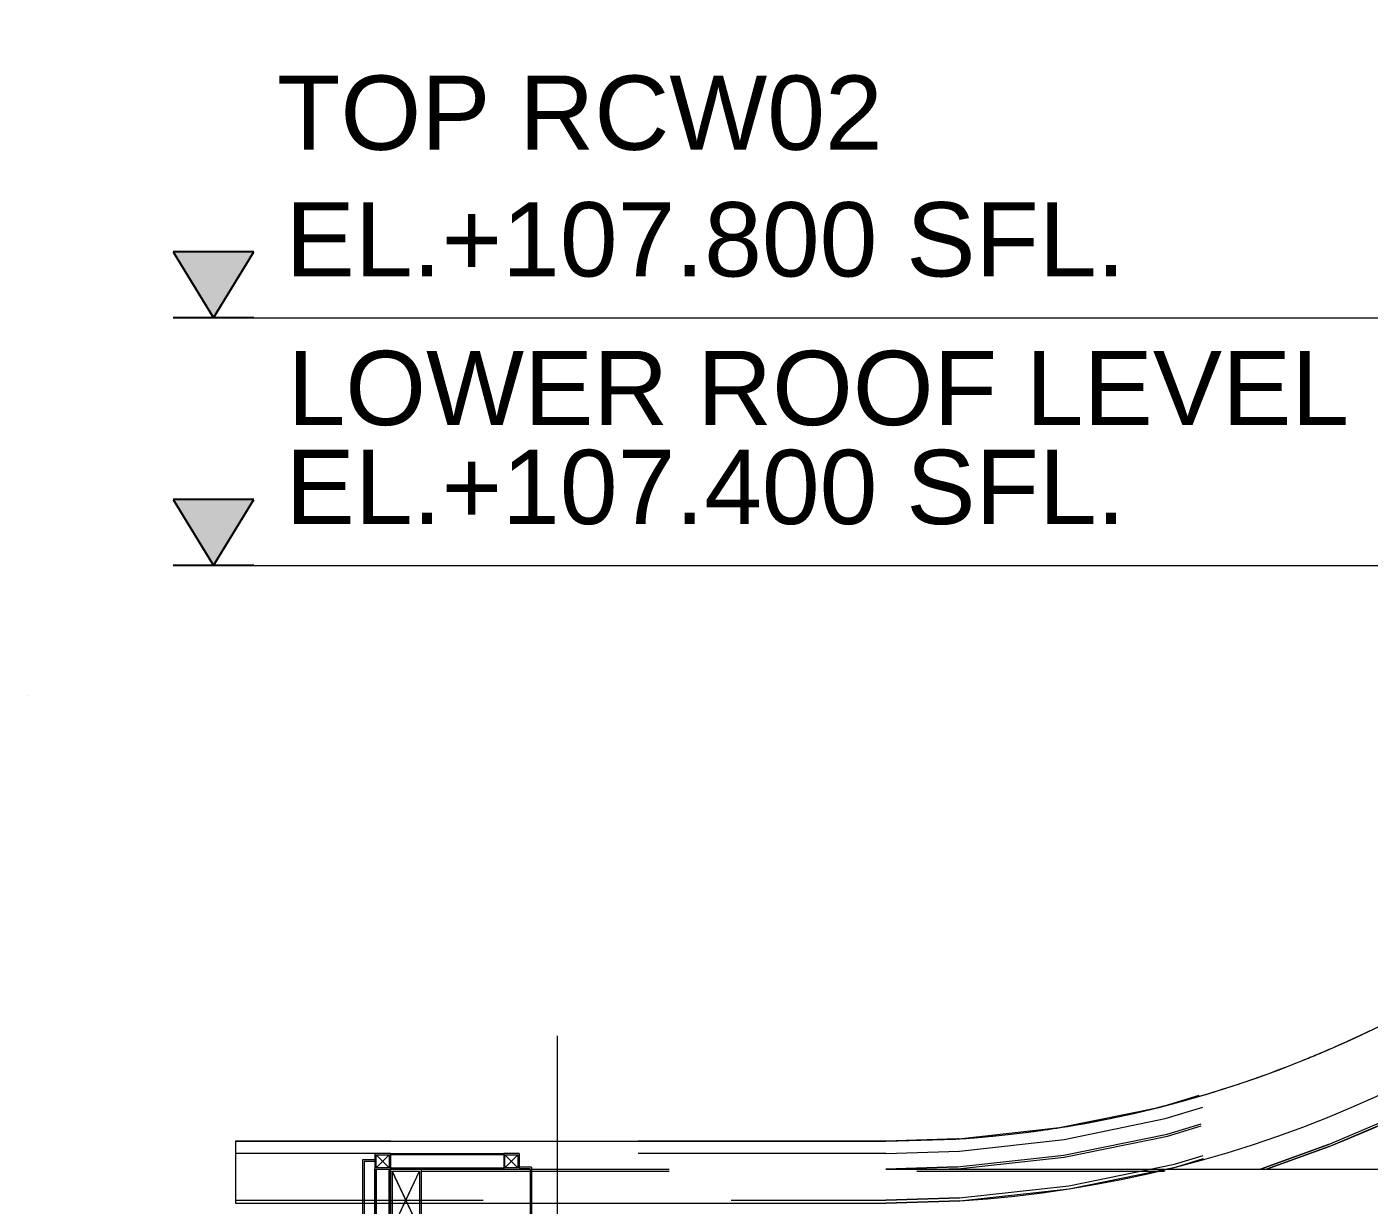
# Model space of a CAD drawing. Header units: millimetres. Extents: x 652937 to 1670132, y 1473552 to 2851037.
# Drawn here: x 663579.532 to 663581.699, y 1524559.955 to 1524561.858 of the extents above; entities that cross this region are included whole.
import ezdxf
from ezdxf.enums import TextEntityAlignment as Align

# ---------------------------------------------------------------- set-up
doc = ezdxf.new("R2010")
doc.units = ezdxf.units.MM
for name, pattern in [('Grid Line', [22.225, 12.7, -3.175, 3.175, -3.175]), ('XKITLINE00', [0]), ('XKITLINE02', [4, 2, -2])]:
    doc.linetypes.add(name, pattern=pattern)
doc.layers.add('CVA044__', color=7, linetype='Continuous')
doc.layers.add('DIM', color=7, linetype='Continuous')
for name, color, linetype, lineweight in [('Part', 7, 'Continuous', 0), ('S-230-A-FLOOR', 7, 'Continuous', 9), ('Vertical Circulation', 7, 'Continuous', 9), ('Z-030-M_GRID', 7, 'Continuous', 9), ('Z-230-A_LEVEL', 7, 'Continuous', 9)]:
    doc.layers.add(name, color=color, linetype=linetype, lineweight=lineweight)
doc.styles.add('ANGSANA', font='angsana.shx', dxfattribs={"width": 0.9})
doc.styles.add('Arial', font='arial.ttf')

# ---------------------------------------------------------------- blocks, each defined once
blk = doc.blocks.new('LEV-SEC')
blk.add_hatch(color=7).paths.add_polyline_path([(-1.622, 2.668), (0, 0), (1.622, 2.668)])
at = {"color": 7}
for p, q in [((-1.622, 2.668), (0, 0)), ((1.622, 2.668), (-1.622, 2.668)), ((0, 0), (1.622, 2.668)), ((1.622, 0), (-1.622, 0))]:
    blk.add_line(p, q, dxfattribs=at)
at = {"color": 7, "style": 'ANGSANA'}
blk.add_attdef('ELEVATION', text='', height=2.4, dxfattribs=at).set_placement((2.913, 2.209), align=Align.BOTTOM_LEFT)
blk = doc.blocks.new('*A20251517')
at = {"layer": 'Part', "color": 7, "linetype": 'XKITLINE02', "lineweight": 0}
for p, q in [((652.534204, 26.818121), (647.284207, 26.818121)), ((647.284207, 26.818121), (647.284207, 26.718121)), ((653.122833, 26.837389), (653.111288, 26.837011)), ((652.534204, 26.718121), (647.284207, 26.718121)), ((652.534204, 26.718121), (653.129373, 26.737603))]:
    blk.add_line(p, q, dxfattribs=at)
at = {"layer": 'Part', "color": 7, "linetype": 'XKITLINE00', "lineweight": 0}
blk.add_line((653.111288, 26.837011), (652.534204, 26.818121), dxfattribs=at)
at = {"layer": 'Part', "color": 7, "linetype": 'XKITLINE02', "lineweight": 0}
for radius, start, end in [(9.099993, 273.749874, 356.249995), (8.999993, 292.061602, 293.748154), (8.999993, 288.384133, 290.047513), (8.999993, 284.706912, 286.335439), (8.999993, 281.029904, 282.60213), (8.999993, 277.35308, 278.822102), (8.999993, 273.749874, 274.901874)]:
    blk.add_arc((652.534225, 35.818114), radius, start, end, dxfattribs=at)
at = {"layer": 'Part', "color": 7, "linetype": 'XKITLINE00', "lineweight": 0}
for start, end in [(293.748154, 295.739362), (290.047513, 292.061602), (286.335439, 288.384133), (282.60213, 284.706912), (278.822102, 281.029904), (274.901874, 277.35308)]:
    blk.add_arc((652.534225, 35.818114), 8.999993, start, end, dxfattribs=at)
blk = doc.blocks.new('*A20261518')
at = {"layer": 'Part', "color": 7, "linetype": 'XKITLINE00', "lineweight": 0}
for p, q in [((647.284203, 26.818121), (652.534208, 26.818121)), ((647.284203, 26.818121), (647.284203, 26.318121)), ((653.099323, 26.83588), (652.534208, 26.818121)), ((652.534208, 26.318121), (653.130718, 26.336867)), ((647.284203, 26.318121), (652.534208, 26.318121))]:
    blk.add_line(p, q, dxfattribs=at)
at = {"layer": 'Part', "color": 7, "linetype": 'XKITLINE02', "lineweight": 0}
for p, q in [((647.284207, 26.818121), (647.284207, 26.318121)), ((652.534208, 26.818121), (652.534213, 26.818121)), ((652.534209, 26.818121), (653.099323, 26.83588)), ((653.099327, 26.83588), (652.534213, 26.818121)), ((652.534213, 26.818121), (653.099327, 26.83588)), ((647.284203, 26.343121), (652.534213, 26.343121)), ((653.129148, 26.361818), (652.534209, 26.343121)), ((652.534213, 26.343121), (653.129153, 26.361818)), ((653.130723, 26.336867), (652.534213, 26.318121)), ((652.534208, 26.318121), (652.534213, 26.318121))]:
    blk.add_line(p, q, dxfattribs=at)
at = {"layer": 'Part', "color": 7, "linetype": 'XKITLINE00', "lineweight": 0}
for radius in [9.000005, 9.500005]:
    blk.add_arc((652.534208, 35.818126), radius, 273.599995, 356.399881, dxfattribs=at)
at = {"layer": 'Part', "color": 7, "linetype": 'XKITLINE02', "lineweight": 0}
for centre, radius in [((652.534209, 35.818126), 9.000005), ((652.534213, 35.818126), 9.000005), ((652.534213, 35.818126), 9.000005), ((652.534209, 35.818126), 9.475005), ((652.534213, 35.818126), 9.475005), ((652.534213, 35.818126), 9.500005)]:
    blk.add_arc(centre, radius, 273.599995, 356.399881, dxfattribs=at)
blk = doc.blocks.new('*A20701561')
at = {"layer": 'Part', "color": 7, "linetype": 'XKITLINE02', "lineweight": 0}
for p, q in [((648.784211, 26.593119), (648.784212, 26.593119)), ((648.784211, 26.593119), (648.784211, 26.318121)), ((648.784211, 26.593119), (654.7918, 26.593119)), ((648.784211, 26.577119), (648.784212, 26.577119)), ((648.784211, 26.577119), (662.259222, 26.577119)), ((648.784212, 26.593119), (648.784212, 26.093119))]:
    blk.add_line(p, q, dxfattribs=at)
at = {"layer": 'Part', "color": 7, "linetype": 'XKITLINE00', "lineweight": 0}
for p, q in [((654.7918, 26.593119), (662.259221, 26.593119)), ((648.784211, 26.318121), (648.784211, 26.093119))]:
    blk.add_line(p, q, dxfattribs=at)
blk = doc.blocks.new('*A20721563')
at = {"layer": 'Part', "color": 7, "linetype": 'XKITLINE02', "lineweight": 0}
for p, q in [((661.759201, 35.818117), (661.740998, 35.238875)), ((661.741, 35.238875), (661.759203, 35.818117)), ((661.759201, 35.818117), (661.759201, 33.560473)), ((661.759203, 35.818117), (661.759201, 35.818117)), ((661.759203, 35.818117), (661.759203, 32.746197)), ((661.756967, 35.23787), (661.759202, 35.308989)), ((661.759203, 35.308989), (661.756968, 35.23787)), ((661.759202, 35.308989), (661.759203, 35.308989)), ((661.759202, 32.793407), (661.561402, 32.243997)), ((661.561403, 32.243997), (661.759203, 32.793407)), ((661.759203, 32.746197), (661.576279, 32.238107)), ((661.759203, 32.793407), (661.759202, 32.793407)), ((656.108324, 26.790919), (655.558913, 26.593119)), ((655.558914, 26.593119), (656.108325, 26.790919)), ((656.114215, 26.776043), (655.606125, 26.593119)), ((653.113446, 26.611323), (652.534203, 26.593119)), ((652.534203, 26.593119), (654.791801, 26.593119)), ((652.534205, 26.593119), (653.113447, 26.611323)), ((653.043326, 26.593119), (653.11445, 26.595354)), ((653.043328, 26.593119), (653.043326, 26.593119)), ((653.114452, 26.595354), (653.043328, 26.593119))]:
    blk.add_line(p, q, dxfattribs=at)
at = {"layer": 'Part', "color": 7, "linetype": 'XKITLINE00', "lineweight": 0}
for p, q in [((661.759201, 33.560473), (661.759201, 32.746197)), ((661.576278, 32.238107), (661.759201, 32.746197)), ((661.759201, 32.746197), (661.759203, 32.746197)), ((655.606124, 26.593119), (656.114214, 26.776043)), ((654.791801, 26.593119), (655.606124, 26.593119)), ((655.606124, 26.593119), (655.606125, 26.593119))]:
    blk.add_line(p, q, dxfattribs=at)
at = {"layer": 'Part', "color": 7, "linetype": 'XKITLINE02', "lineweight": 0}
for centre, radius, start, end in [((652.534203, 35.818118), 9.224998, 273.600001, 356.399999), ((652.534205, 35.818118), 9.224998, 273.600001, 356.399999), ((652.534203, 35.818118), 9.240998, 273.600001, 356.399999), ((652.534205, 35.818118), 9.240998, 273.600001, 356.399999), ((652.534203, 35.818118), 9.708998, 291.600001, 338.399999), ((652.534205, 35.818118), 9.708998, 291.600001, 338.399999), ((652.534205, 35.818118), 9.724998, 291.600001, 338.399999)]:
    blk.add_arc(centre, radius, start, end, dxfattribs=at)
at = {"layer": 'Part', "color": 7, "linetype": 'XKITLINE00', "lineweight": 0}
blk.add_arc((652.534203, 35.818118), 9.724998, 291.600001, 338.399999, dxfattribs=at)
blk = doc.blocks.new('*A21251616')
at = {"layer": 'Part', "color": 7, "linetype": 'XKITLINE02', "lineweight": 0}
for p, q in [((648.409219, 26.668119), (648.309211, 26.668119)), ((648.309211, 26.668119), (648.309211, 26.318121)), ((648.409211, 26.668119), (648.409211, 26.655619)), ((648.409211, 26.655619), (648.321711, 26.655619)), ((648.321711, 26.655619), (648.321711, 26.318121)), ((648.409211, 26.655619), (648.409219, 26.655619))]:
    blk.add_line(p, q, dxfattribs=at)
at = {"layer": 'Part', "color": 7, "linetype": 'XKITLINE00', "lineweight": 0}
for p, q in [((648.309211, 26.318121), (648.309211, 25.748121)), ((648.321711, 26.318121), (648.321711, 25.735621)), ((648.434211, 25.818119), (648.446719, 25.818119)), ((648.434211, 25.818119), (648.434211, 25.730621)), ((648.446711, 25.718121), (648.446711, 25.818119)), ((648.309219, 25.748121), (648.031711, 25.748121)), ((648.031711, 25.748121), (648.031711, 25.718121)), ((648.031711, 25.718121), (648.446719, 25.718121)), ((648.321711, 25.735621), (648.044211, 25.735621)), ((648.044211, 25.735621), (648.044211, 25.730621)), ((648.044211, 25.730621), (648.044219, 25.730621)), ((648.044211, 25.730621), (648.434219, 25.730621)), ((648.321711, 25.735621), (648.321719, 25.735621))]:
    blk.add_line(p, q, dxfattribs=at)
blk = doc.blocks.new('*A21261617')
at = {"layer": 'Part', "color": 7, "linetype": 'XKITLINE02', "lineweight": 0}
for p, q in [((649.674219, 26.608119), (649.574211, 26.608119)), ((649.574211, 26.608119), (649.574211, 26.595619)), ((649.661711, 26.595619), (649.574211, 26.595619)), ((649.661711, 26.595619), (649.661711, 26.318121)), ((649.661719, 26.595619), (649.661711, 26.595619)), ((649.674211, 26.608119), (649.674211, 26.318121))]:
    blk.add_line(p, q, dxfattribs=at)
at = {"layer": 'Part', "color": 7, "linetype": 'XKITLINE00', "lineweight": 0}
for p, q in [((649.661711, 26.318121), (649.661711, 25.230621)), ((649.674211, 26.318121), (649.674211, 25.218121)), ((648.496711, 25.818119), (648.496711, 25.718121)), ((648.496711, 25.818119), (648.509219, 25.818119)), ((648.509211, 25.818119), (648.509211, 25.730621)), ((648.496711, 25.718121), (649.574219, 25.718121)), ((648.509211, 25.730621), (648.509219, 25.730621)), ((648.509211, 25.730621), (649.586719, 25.730621)), ((649.574211, 25.718121), (649.574211, 25.218121)), ((649.586711, 25.730621), (649.586711, 25.230621)), ((649.574211, 25.218121), (649.674219, 25.218121)), ((649.586711, 25.230621), (649.586719, 25.230621)), ((649.586711, 25.230621), (649.661719, 25.230621))]:
    blk.add_line(p, q, dxfattribs=at)
blk = doc.blocks.new('*A21271618')
at = {"layer": 'Part', "color": 7, "linetype": 'XKITLINE02', "lineweight": 0}
for p, q in [((648.409219, 26.718119), (648.409211, 26.718119)), ((648.534219, 26.718119), (648.409211, 26.718119)), ((648.409211, 26.718119), (648.409211, 26.593119)), ((648.524211, 26.603119), (648.419211, 26.708119)), ((648.419211, 26.603119), (648.524211, 26.708119)), ((648.419219, 26.708119), (648.419211, 26.708119)), ((648.419211, 26.603119), (648.419211, 26.708119)), ((648.419211, 26.708119), (648.524211, 26.708119)), ((648.419219, 26.603119), (648.524219, 26.708119)), ((648.419219, 26.708119), (648.524219, 26.603119)), ((648.524219, 26.708119), (648.524211, 26.708119)), ((648.524211, 26.708119), (648.524211, 26.603119)), ((648.534211, 26.718119), (648.534211, 26.593119)), ((648.409211, 26.593119), (648.534219, 26.593119)), ((648.419219, 26.603119), (648.419211, 26.603119)), ((648.524211, 26.603119), (648.419211, 26.603119)), ((648.524219, 26.603119), (648.524211, 26.603119))]:
    blk.add_line(p, q, dxfattribs=at)
blk = doc.blocks.new('*A21281619')
at = {"layer": 'Part', "color": 7, "linetype": 'XKITLINE02', "lineweight": 0}
for p, q in [((648.534219, 26.593119), (648.534211, 26.593119)), ((648.784219, 26.593119), (648.534211, 26.593119)), ((648.534211, 26.593119), (648.534211, 26.318121)), ((648.550211, 26.577119), (648.670855, 26.318121)), ((648.550219, 26.577119), (648.550211, 26.577119)), ((648.550211, 26.577119), (648.550211, 26.318121)), ((648.550211, 26.577119), (648.768211, 26.577119)), ((648.550219, 26.109119), (648.768219, 26.577119)), ((648.768219, 26.109119), (648.550219, 26.577119)), ((648.647566, 26.318121), (648.768211, 26.577119)), ((648.768219, 26.577119), (648.768211, 26.577119)), ((648.768211, 26.577119), (648.768211, 26.318121)), ((648.784211, 26.593119), (648.784211, 26.318121))]:
    blk.add_line(p, q, dxfattribs=at)
at = {"layer": 'Part', "color": 7, "linetype": 'XKITLINE00', "lineweight": 0}
for p, q in [((648.534211, 26.318121), (648.534211, 26.093119)), ((648.550211, 26.109119), (648.647566, 26.318121)), ((648.550211, 26.318121), (648.550211, 26.109119)), ((648.670855, 26.318121), (648.768211, 26.109119)), ((648.768211, 26.318121), (648.768211, 26.109119)), ((648.784211, 26.318121), (648.784211, 26.093119)), ((648.534211, 26.093119), (648.784219, 26.093119)), ((648.550219, 26.109119), (648.550211, 26.109119)), ((648.768211, 26.109119), (648.550211, 26.109119)), ((648.768219, 26.109119), (648.768211, 26.109119))]:
    blk.add_line(p, q, dxfattribs=at)
blk = doc.blocks.new('*A21331624')
at = {"layer": 'Part', "color": 7, "linetype": 'XKITLINE02', "lineweight": 0}
for p, q in [((649.449219, 26.718119), (649.449211, 26.718119)), ((649.574219, 26.718119), (649.449211, 26.718119)), ((649.449211, 26.718119), (649.449211, 26.593119)), ((649.564211, 26.603119), (649.459211, 26.708119)), ((649.459211, 26.603119), (649.564211, 26.708119)), ((649.459219, 26.708119), (649.459211, 26.708119)), ((649.459211, 26.603119), (649.459211, 26.708119)), ((649.459211, 26.708119), (649.564211, 26.708119)), ((649.459219, 26.603119), (649.564219, 26.708119)), ((649.459219, 26.708119), (649.564219, 26.603119)), ((649.564219, 26.708119), (649.564211, 26.708119)), ((649.564211, 26.708119), (649.564211, 26.603119)), ((649.574211, 26.718119), (649.574211, 26.593119)), ((649.449211, 26.593119), (649.574219, 26.593119)), ((649.459219, 26.603119), (649.459211, 26.603119)), ((649.564211, 26.603119), (649.459211, 26.603119)), ((649.564219, 26.603119), (649.564211, 26.603119))]:
    blk.add_line(p, q, dxfattribs=at)
blk = doc.blocks.new('*A21461637')
at = {"layer": 'Part', "color": 7, "linetype": 'XKITLINE02', "lineweight": 0}
for p, q in [((648.409212, 26.593119), (648.409211, 26.593119)), ((648.409211, 26.593119), (648.534212, 26.593119)), ((648.409211, 26.593119), (648.409211, 26.318121)), ((648.409212, 25.943119), (648.409212, 26.593119)), ((648.419211, 26.593119), (648.419211, 25.943119)), ((648.419212, 25.943119), (648.419212, 26.593119)), ((648.524211, 25.943119), (648.524211, 26.593119)), ((648.524212, 25.943119), (648.524212, 26.593119)), ((648.534211, 26.593119), (648.534211, 26.318121)), ((648.534212, 25.943119), (648.534212, 26.593119))]:
    blk.add_line(p, q, dxfattribs=at)
at = {"layer": 'Part', "color": 7, "linetype": 'XKITLINE00', "lineweight": 0}
for p, q in [((648.409211, 26.318121), (648.409211, 25.943119)), ((648.534211, 26.318121), (648.534211, 25.943119)), ((648.409211, 25.943119), (648.409212, 25.943119)), ((648.409211, 25.943119), (648.534212, 25.943119))]:
    blk.add_line(p, q, dxfattribs=at)
blk = doc.blocks.new('*A21481639')
at = {"layer": 'Part', "color": 7, "linetype": 'XKITLINE02', "lineweight": 0}
for p, q in [((648.534211, 26.593119), (648.534211, 26.718119)), ((648.534211, 26.718119), (648.534212, 26.718119)), ((648.534211, 26.718119), (649.449212, 26.718119)), ((648.534211, 26.708119), (648.534212, 26.708119)), ((649.449212, 26.708119), (648.534211, 26.708119)), ((648.534212, 26.718119), (648.534212, 26.593119)), ((649.449211, 26.718119), (649.449211, 26.593119)), ((649.449212, 26.718119), (649.449212, 26.593119)), ((648.534212, 26.603119), (648.534211, 26.603119)), ((648.534211, 26.603119), (649.449212, 26.603119)), ((648.534212, 26.593119), (648.534211, 26.593119)), ((648.534211, 26.593119), (649.449212, 26.593119))]:
    blk.add_line(p, q, dxfattribs=at)
blk = doc.blocks.new('15')
at = {"color": 7, "lineweight": 0, "xscale": 0.2, "yscale": 0.2, "zscale": 0.2}
for name in ['*A20251517', '*A20261518', '*A20721563', '*A21271618', '*A21481639', '*A21331624', '*A21251616', '*A21461637', '*A21261617', '*A21281619', '*A20701561']:
    blk.add_blockref(name, (663450.4123, 1524494.2626), dxfattribs=at)

msp = doc.modelspace()

# ---------------------------------------------------------------- linework, layer by layer
at = {"layer": 'Z-030-M_GRID', "color": 7, "linetype": 'Grid Line', "ltscale": 0.2}
msp.add_line((663580.3892, 1524555.077), (663580.3892, 1524560.2284), dxfattribs=at)
at = {"layer": 'Z-230-A_LEVEL', "color": 7, "linetype": 'Grid Line', "ltscale": 0.5}
for p, q in [((663579.8336, 1524561.3881), (663582.9942, 1524561.3881)), ((663579.8336, 1524560.9881), (663582.9942, 1524560.9881))]:
    msp.add_line(p, q, dxfattribs=at)

# ---------------------------------------------------------------- block references
at = {"layer": 'DIM', "color": 7}
ref = msp.add_blockref('LEV-SEC', (663579.8336, 1524561.3881), dxfattribs=dict(at, xscale=0.04, yscale=0.04, zscale=0.04))
ref.add_attrib('ELEVATION', 'EL.+107.800 SFL.', dxfattribs={"layer": '0', "color": 7, "height": 0.12, "style": 'Arial'}).set_placement((663579.9501, 1524561.4189), align=Align.BOTTOM_LEFT)
ref = msp.add_blockref('LEV-SEC', (663579.8336, 1524560.9881), dxfattribs=dict(at, xscale=0.04, yscale=0.04, zscale=0.04))
ref.add_attrib('ELEVATION', 'EL.+107.400 SFL.', dxfattribs={"layer": '0', "color": 7, "height": 0.12, "style": 'Arial'}).set_placement((663579.9501, 1524561.0189), align=Align.BOTTOM_LEFT)

# ---------------------------------------------------------------- texts
at = {"layer": 'CVA044__', "color": 7, "style": 'Arial'}
for s, p in [('TOP RCW02', (663579.9362, 1524561.6595)), ('LOWER ROOF LEVEL', (663579.9532, 1524561.2148))]:
    msp.add_text(s, height=0.12, dxfattribs=at).set_placement(p)
at = {"layer": 'S-230-A-FLOOR', "color": 7, "insert": (663579.5339, 1524560.7787), "char_height": 0.00035, "attachment_point": 5, "style": 'Arial', "bg_fill": 3, "box_fill_scale": 1.1, "bg_fill_color": 256, "bg_fill_true_color": 13158600, "bg_fill_transparency": 0}
msp.add_mtext('\\A1;IN ABEYANCE', dxfattribs=at)

# ---------------------------------------------------------------- next in the draw order: block references
at = {"layer": 'Vertical Circulation', "color": 7}
msp.add_blockref('15', (0, 60.4319), dxfattribs=at)

doc.saveas('drawing.dxf')
